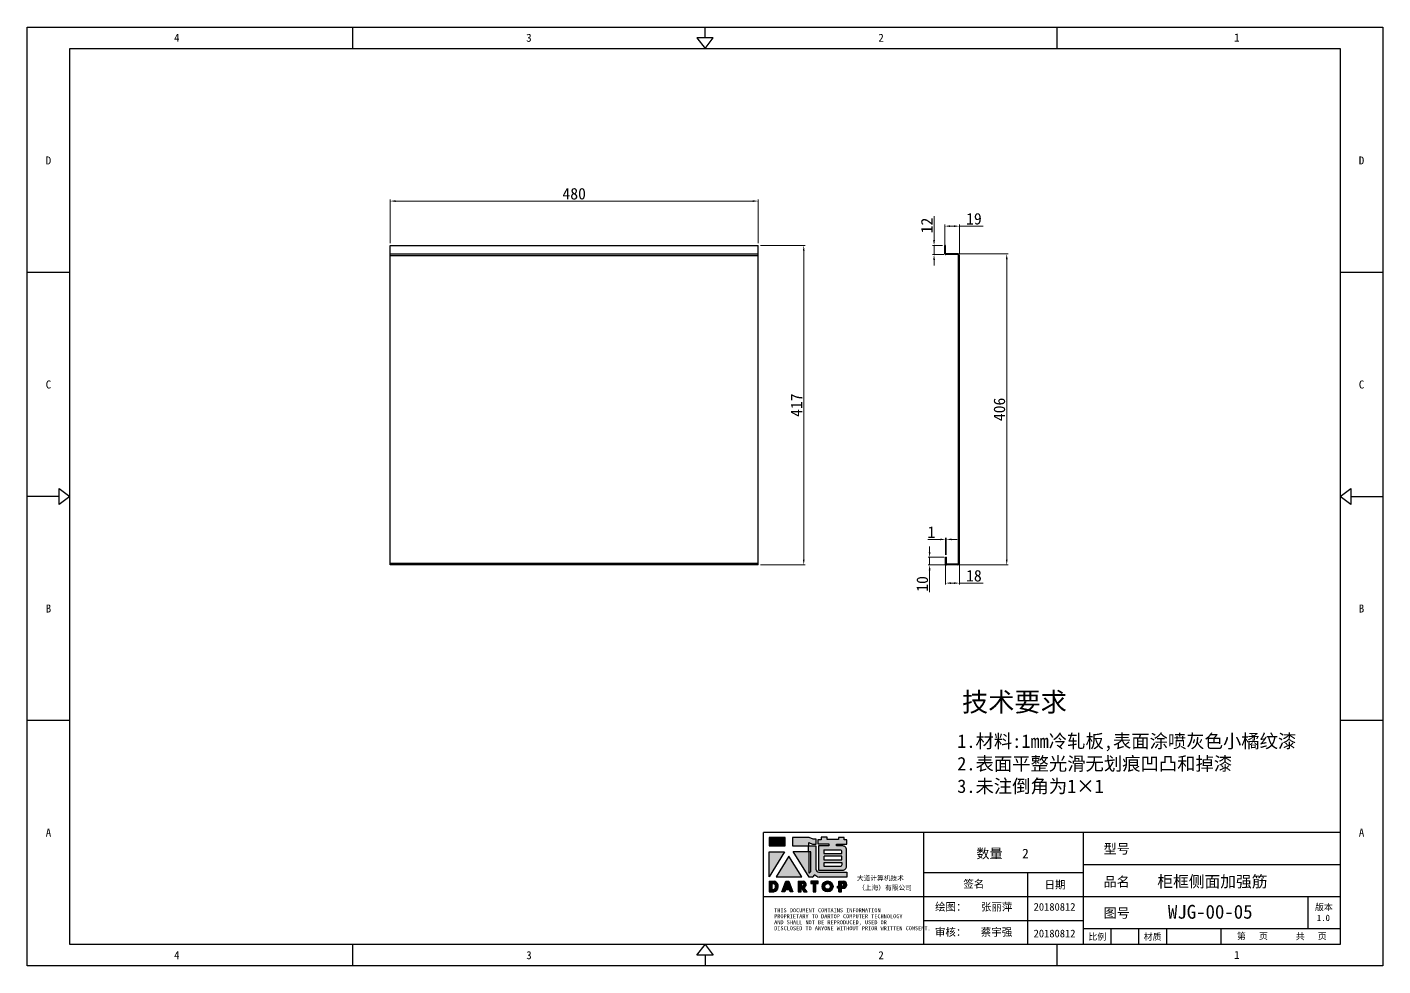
# Model space of a CAD drawing. Header units: millimetres. Extents: x 13106 to 40242, y 18888 to 28426.
# Drawn here: x 35149 to 36918, y 25341 to 26567 of the extents above; entities that cross this region are included whole.
import ezdxf
from ezdxf.enums import TextEntityAlignment as Align

# ---------------------------------------------------------------- set-up
doc = ezdxf.new("R2010")
doc.units = ezdxf.units.MM
doc.header["$PDSIZE"] = -1
doc.layers.add('4', color=7, linetype='Continuous')
doc.layers.add('print', color=30, linetype='Continuous')
doc.layers.add('dim', color=2, linetype='Continuous', lineweight=9)
doc.styles.add('Dartop', font='')
doc.styles.add('hzHT', font='simhei.ttf')
doc.styles.get('Dartop').set_extended_font_data('FangSong_GB2312')
doc.dimstyles.new('3', dxfattribs={"dimtxt": 15, "dimasz": 7, "dimexe": 2, "dimexo": 3, "dimgap": 2, "dimtad": 1, "dimzin": 9, "dimdsep": 46, "dimtxsty": 'Standard', "dimcen": 1, "dimadec": 1, "dimazin": 2, "dimtfac": 0.5, "dimtmove": 0, "dimatfit": 3, "dimfxl": 0, "dimtolj": 1, "dimlwd": 9, "dimlwe": 9, "dimarcsym": 0})

# ---------------------------------------------------------------- blocks, each defined once
blk = doc.blocks.new('*D203')
at = {"layer": 'Defpoints', "color": 0, "lineweight": 9, "transparency": 16777216}
for p in [(36102.9, 26339.5), (35622.9, 26281.6), (36102.9, 26281.6)]:
    blk.add_point(p, dxfattribs=at)
at = {"layer": 'dim', "color": 0, "lineweight": 9, "transparency": 16777216}
for p, q in [((35622.9, 26284.6), (35622.9, 26341.5)), ((35629.9, 26339.5), (36095.9, 26339.5)), ((36102.9, 26284.6), (36102.9, 26341.5))]:
    blk.add_line(p, q, dxfattribs=at)
for points in [[(35629.9, 26340.7), (35629.9, 26338.3), (35622.9, 26339.5)], [(36095.9, 26340.7), (36095.9, 26338.3), (36102.9, 26339.5)]]:
    blk.add_solid(points, dxfattribs=at)
at = {"layer": 'dim', "color": 0, "lineweight": 9, "transparency": 16777216, "insert": (35862.9, 26349), "char_height": 15, "attachment_point": 5}
blk.add_mtext('\\A1;480', dxfattribs=at)
blk = doc.blocks.new('*D204')
at = {"layer": 'Defpoints', "color": 0, "lineweight": 9, "transparency": 16777216}
for p in [(36332.5, 26281.6), (36346.5, 26281.6), (36348.2, 26269.6)]:
    blk.add_point(p, dxfattribs=at)
at = {"layer": 'dim', "color": 0, "lineweight": 9, "transparency": 16777216}
for p, q in [((36332.5, 26288.6), (36332.5, 26319.6)), ((36343.5, 26281.6), (36330.5, 26281.6)), ((36332.5, 26269.6), (36332.5, 26281.6)), ((36345.2, 26269.6), (36330.5, 26269.6)), ((36332.5, 26262.6), (36332.5, 26255.6))]:
    blk.add_line(p, q, dxfattribs=at)
for points in [[(36331.3, 26288.6), (36333.7, 26288.6), (36332.5, 26281.6)], [(36331.3, 26262.6), (36333.7, 26262.6), (36332.5, 26269.6)]]:
    blk.add_solid(points, dxfattribs=at)
at = {"layer": 'dim', "color": 0, "lineweight": 9, "transparency": 16777216, "insert": (36323, 26307.6), "char_height": 15, "attachment_point": 5, "rotation": 90}
blk.add_mtext('\\A1;12', dxfattribs=at)
blk = doc.blocks.new('*D205')
at = {"layer": 'Defpoints', "color": 0, "lineweight": 9, "transparency": 16777216}
for p in [(36365.5, 26306.8), (36346.5, 26275.9), (36365.5, 26268.6)]:
    blk.add_point(p, dxfattribs=at)
at = {"layer": 'dim', "color": 0, "lineweight": 9, "transparency": 16777216}
for p, q in [((36346.5, 26278.9), (36346.5, 26308.8)), ((36353.5, 26306.8), (36358.5, 26306.8)), ((36365.5, 26271.6), (36365.5, 26308.8)), ((36365.5, 26306.8), (36396.5, 26306.8))]:
    blk.add_line(p, q, dxfattribs=at)
for points in [[(36353.5, 26307.9), (36353.5, 26305.6), (36346.5, 26306.8)], [(36358.5, 26307.9), (36358.5, 26305.6), (36365.5, 26306.8)]]:
    blk.add_solid(points, dxfattribs=at)
at = {"layer": 'dim', "color": 0, "lineweight": 9, "transparency": 16777216, "insert": (36384.5, 26316.3), "char_height": 15, "attachment_point": 5}
blk.add_mtext('\\A1;19', dxfattribs=at)
blk = doc.blocks.new('*D206')
at = {"layer": 'Defpoints', "color": 0, "lineweight": 9, "transparency": 16777216}
for p in [(36355.5, 26270.6), (36357.2, 25864.6), (36427.3, 25864.6)]:
    blk.add_point(p, dxfattribs=at)
at = {"layer": 'dim', "color": 0, "lineweight": 9, "transparency": 16777216}
for p, q in [((36358.5, 26270.6), (36429.3, 26270.6)), ((36427.3, 26263.6), (36427.3, 25871.6)), ((36360.2, 25864.6), (36429.3, 25864.6))]:
    blk.add_line(p, q, dxfattribs=at)
for points in [[(36426.2, 26263.6), (36428.5, 26263.6), (36427.3, 26270.6)], [(36426.2, 25871.6), (36428.5, 25871.6), (36427.3, 25864.6)]]:
    blk.add_solid(points, dxfattribs=at)
at = {"layer": 'dim', "color": 0, "lineweight": 9, "transparency": 16777216, "insert": (36417.8, 26067.6), "char_height": 15, "attachment_point": 5, "rotation": 90}
blk.add_mtext('\\A1;406', dxfattribs=at)
blk = doc.blocks.new('*D207')
at = {"layer": 'Defpoints', "color": 0, "lineweight": 9, "transparency": 16777216}
for p in [(36347.5, 25870.1), (36365.5, 25870.1), (36365.5, 25840.9)]:
    blk.add_point(p, dxfattribs=at)
at = {"layer": 'dim', "color": 0, "lineweight": 9, "transparency": 16777216}
for p, q in [((36347.5, 25867.1), (36347.5, 25838.9)), ((36365.5, 25867.1), (36365.5, 25838.9)), ((36354.5, 25840.9), (36358.5, 25840.9)), ((36365.5, 25840.9), (36396.5, 25840.9))]:
    blk.add_line(p, q, dxfattribs=at)
for points in [[(36354.5, 25842), (36354.5, 25839.7), (36347.5, 25840.9)], [(36358.5, 25842), (36358.5, 25839.7), (36365.5, 25840.9)]]:
    blk.add_solid(points, dxfattribs=at)
at = {"layer": 'dim', "color": 0, "lineweight": 9, "transparency": 16777216, "insert": (36384.5, 25850.4), "char_height": 15, "attachment_point": 5}
blk.add_mtext('\\A1;18', dxfattribs=at)
blk = doc.blocks.new('*D208')
at = {"layer": 'Defpoints', "color": 0, "lineweight": 9, "transparency": 16777216}
for p in [(36326.7, 25864.6), (36348.5, 25874.6), (36351.7, 25864.6)]:
    blk.add_point(p, dxfattribs=at)
at = {"layer": 'dim', "color": 0, "lineweight": 9, "transparency": 16777216}
for p, q in [((36326.7, 25881.6), (36326.7, 25888.6)), ((36345.5, 25874.6), (36324.7, 25874.6)), ((36348.7, 25864.6), (36324.7, 25864.6)), ((36326.7, 25874.6), (36326.7, 25864.6)), ((36326.7, 25857.6), (36326.7, 25829.1))]:
    blk.add_line(p, q, dxfattribs=at)
for points in [[(36325.5, 25881.6), (36327.9, 25881.6), (36326.7, 25874.6)], [(36325.5, 25857.6), (36327.9, 25857.6), (36326.7, 25864.6)]]:
    blk.add_solid(points, dxfattribs=at)
at = {"layer": 'dim', "color": 0, "lineweight": 9, "transparency": 16777216, "insert": (36317.2, 25839.8), "char_height": 15, "attachment_point": 5, "rotation": 90}
blk.add_mtext('\\A1;10', dxfattribs=at)
blk = doc.blocks.new('*D209')
at = {"layer": 'Defpoints', "color": 0, "lineweight": 9, "transparency": 16777216}
for p in [(36102.9, 26281.6), (36162.5, 26281.6), (36102.9, 25864.6)]:
    blk.add_point(p, dxfattribs=at)
at = {"layer": 'dim', "color": 0, "lineweight": 9, "transparency": 16777216}
for p, q in [((36105.9, 26281.6), (36164.5, 26281.6)), ((36162.5, 25871.6), (36162.5, 26274.6)), ((36105.9, 25864.6), (36164.5, 25864.6))]:
    blk.add_line(p, q, dxfattribs=at)
for points in [[(36161.3, 26274.6), (36163.6, 26274.6), (36162.5, 26281.6)], [(36161.3, 25871.6), (36163.6, 25871.6), (36162.5, 25864.6)]]:
    blk.add_solid(points, dxfattribs=at)
at = {"layer": 'dim', "color": 0, "lineweight": 9, "transparency": 16777216, "insert": (36153, 26073.1), "char_height": 15, "attachment_point": 5, "rotation": 90}
blk.add_mtext('\\A1;417', dxfattribs=at)
blk = doc.blocks.new('dadao')
for p, q in [((48, 19.2), (44.9, 10.4)), ((44.9, 10.4), (51.2, 10.4)), ((51.2, 10.4), (48, 19.2))]:
    blk.add_line(p, q)
for points in [[(41.8, 121.6), (41.8, 143.7), (-0.4, 143.7), (-0.4, 121.6), (41.8, 121.6)], [(104.8, 122), (104.8, 130.3), (114.1, 126.3), (124.2, 126.3), (124.2, 139.6), (115.9, 139.6), (105.1, 143.9), (61.5, 143.9)], [(61.7, 144), (61.7, 121.3), (103.9, 121.3)], [(113.4, 38.7), (105.1, 38.7), (63, 106.5), (103.9, 106.5), (103.9, 120.9), (103.9, 121.3)], [(109.7, 53.6), (109.7, 106.2), (104.3, 106.2), (104.3, 50.4), (106.6, 50.4)], [(144.6, 94.4), (144.6, 84.8), (192, 84.8), (192, 94.1), (144.9, 94.1)], [(120.2, 45), (119.5, 45), (119.5, 44.6)], [(0, 28), (0, 0), (11.8, 0)], [(0.1, 28), (14, 28)], [(7.1, 21.8), (7.1, 6.1), (12, 6.1)], [(7.1, 21.8), (11.4, 21.8)], [(76.8, 28.2), (76.8, 0), (84.1, 0), (84.1, 11.1), (91.6, -0.1), (100.3, -0.1), (91.7, 11.1)], [(76.8, 28.2), (90.6, 28.2)], [(84, 22.7), (84, 15.3), (87.2, 15.3)], [(84, 22.7), (87.3, 22.7)], [(183.7, 0), (183.7, 9.6), (180.6, 9.6), (180.6, 14.9), (183.8, 14.9), (183.8, 28.1), (196.1, 28.1), (196.5, 28.1)], [(183.7, 0), (190.9, 0), (190.9, 9.6), (198.8, 9.6)], [(194.9, 22.3), (190.8, 22.3), (190.8, 15), (194.4, 15)]]:
    blk.add_lwpolyline(points)
blk.add_lwpolyline([(137.1, 144.2), (137.1, 137.9), (128.3, 137.9), (128.3, 126.5), (157.3, 126.5), (157.3, 121.5), (130.3, 121.5), (130.3, 57.5), (194.4, 57.5, 0.414214), (204.4, 67.5), (204.4, 111.3, 0.414214), (194.4, 121.3), (177.5, 121.3), (177.5, 126.3), (204.7, 126.3), (204.7, 137.7), (198.2, 137.7), (198.2, 143.9), (183.3, 143.9), (183.3, 138), (153, 138), (153, 144.2), (137.1, 144.2)], format="xyb", close=True)
for points in [[(104.8, 122), (123.4, 122), (123.4, 60, 0.414214), (131.4, 52), (204.8, 52), (204.8, 39.1), (131.7, 39.1)], [(144.3, 110.8), (144.3, 101.8), (192.3, 101.8), (192.3, 105.5, 0.414214), (187.3, 110.5), (144.3, 110.5)], [(144.6, 77), (144.6, 67.5), (187.6, 67.5, 0.414214), (192.6, 72.5), (192.6, 76.4), (144.6, 76.4)]]:
    blk.add_lwpolyline(points, format="xyb")
for points in [[(-0.3, 106.2), (40.4, 106.2), (-0.3, 39.7), (-0.3, 106.2)], [(51.7, 94.1), (18.4, 39.3), (86.2, 39.3)], [(43.8, 28.2), (51.8, 28.2), (62.6, -0.1), (55, -0.1), (53.2, 5), (42.9, 5), (41.1, 0), (33.6, 0)], [(110, 28.1), (110, 21.9), (116, 21.9), (116, -0.1), (123.2, -0.1), (123.2, 22), (129.2, 22), (129.2, 28.1), (110, 28.1)]]:
    blk.add_lwpolyline(points, close=True)
for radius in [14.5, 7.44]:
    blk.add_circle((154.2, 14.2), radius)
for centre, radius, start, end in [((99.2, 60.7), 12.6, 305.6399, 325.969), ((111.6, 46.7), 8.19, 282.9811, 347.6627), ((136, 61.7), 22.9, 226.7358, 259.3209), ((8.5, 13.9), 8.49, 294.2143, 69.7177), ((9.6, 14.2), 14.4, 278.6604, 72.3203), ((86.4, 19), 3.8, 282.527, 76.7196), ((88.6, 19.4), 8.95, 290.6073, 77.2124), ((193.7, 18.7), 3.8, 280.9891, 72.5513), ((195.7, 18.6), 9.51, 288.8959, 85.2442)]:
    blk.add_arc(centre, radius, start, end)
blk = doc.blocks.new('*D286')
at = {"layer": 'Defpoints', "color": 0, "lineweight": 9, "transparency": 16777216}
for p in [(36347.5, 25897.9), (36347.5, 25874.6), (36348.5, 25874.6)]:
    blk.add_point(p, dxfattribs=at)
at = {"layer": 'dim', "color": 0, "lineweight": 9, "transparency": 16777216}
for p, q in [((36347.5, 25877.6), (36347.5, 25899.9)), ((36348.5, 25877.6), (36348.5, 25899.9)), ((36340.5, 25897.9), (36324.5, 25897.9)), ((36348.5, 25897.9), (36347.5, 25897.9)), ((36355.5, 25897.9), (36362.5, 25897.9))]:
    blk.add_line(p, q, dxfattribs=at)
for points in [[(36340.5, 25899.1), (36340.5, 25896.8), (36347.5, 25897.9)], [(36355.5, 25899.1), (36355.5, 25896.8), (36348.5, 25897.9)]]:
    blk.add_solid(points, dxfattribs=at)
at = {"layer": 'dim', "color": 0, "lineweight": 9, "transparency": 16777216, "insert": (36329, 25907.4), "char_height": 15, "attachment_point": 5}
blk.add_mtext('\\A1;1', dxfattribs=at)

msp = doc.modelspace()

# ---------------------------------------------------------------- hatches: boundary and pattern name
for points in [[(36138.057, 25508.866), (36117.228, 25508.866), (36117.228, 25497.983), (36138.057, 25497.983)], [(36137.386, 25490.369), (36117.284, 25490.369), (36117.284, 25457.547)], [(36142.959, 25484.413), (36126.526, 25457.328), (36159.988, 25457.328)], [(36181.235, 25451.786), (36171.725, 25451.786), (36171.725, 25448.769), (36174.692, 25448.769), (36174.692, 25437.897), (36178.245, 25437.897), (36178.245, 25448.776), (36181.235, 25448.776)]]:
    msp.add_hatch(color=0).paths.add_polyline_path(points)
h = msp.add_hatch(color=0)
h.paths.add_polyline_path([(36169.184, 25502.252), (36173.781, 25500.266), (36178.751, 25500.266), (36178.751, 25506.844), (36174.651, 25506.844), (36169.309, 25508.954), (36147.899, 25508.954), (36147.899, 25497.829), (36168.73, 25497.829), (36168.73, 25497.604), (36168.73, 25490.494), (36148.53, 25490.494), (36169.307, 25457.056), (36173.422, 25457.056, 0.27937482), (36176.425, 25459.977), (36176.425, 25460.131), (36176.788, 25460.131, 0.14314537), (36182.452, 25457.248), (36218.556, 25457.248), (36218.556, 25463.59), (36182.298, 25463.59, -0.41421356), (36178.349, 25467.539), (36178.349, 25498.181), (36169.184, 25498.181)])
h.paths.add_polyline_path([(36168.94, 25490.352), (36171.587, 25490.351), (36171.587, 25464.399, -0.08893574), (36170.053, 25462.821), (36168.931, 25462.821)], flags=16)
h = msp.add_hatch(color=0)
h.paths.add_polyline_path([(36218.494, 25505.923), (36215.282, 25505.923), (36215.282, 25508.979), (36207.939, 25508.979), (36207.939, 25506.076), (36192.949, 25506.076), (36192.949, 25509.132), (36185.098, 25509.132), (36185.098, 25506.019), (36180.76, 25506.019), (36180.76, 25500.386), (36195.076, 25500.386), (36195.076, 25497.894), (36181.736, 25497.894), (36181.736, 25466.348), (36213.404, 25466.348, 0.41421356), (36218.341, 25471.285), (36218.341, 25492.888, 0.41421356), (36213.404, 25497.825), (36205.033, 25497.825), (36205.033, 25500.269), (36218.494, 25500.269)])
h.paths.add_polyline_path([(36209.907, 25492.477, -0.41421356), (36212.375, 25490.008), (36212.375, 25488.198), (36188.666, 25488.198), (36188.666, 25492.477)], flags=16)
h.paths.add_polyline_path([(36212.222, 25484.378), (36212.222, 25479.794), (36188.819, 25479.794), (36188.819, 25484.378)], flags=16)
h.paths.add_polyline_path([(36212.528, 25475.669), (36212.528, 25473.706, -0.41421356), (36210.06, 25471.238), (36188.819, 25471.238), (36188.819, 25475.669)], flags=16)
h = msp.add_hatch(color=0)
h.paths.add_polyline_path([(36124.328, 25451.737), (36117.431, 25451.737), (36117.431, 25437.938), (36123.24, 25437.938, 0.79301591)])
h.paths.add_polyline_path([(36123.342, 25440.96), (36120.931, 25440.96), (36120.931, 25448.715), (36123.076, 25448.715, -0.67136089)], flags=16)
h = msp.add_hatch(color=0)
h.paths.add_polyline_path([(36143.011, 25451.85), (36139.075, 25451.85), (36134.013, 25437.924), (36137.742, 25437.924), (36138.619, 25440.392), (36143.67, 25440.392), (36144.566, 25437.894), (36148.324, 25437.894)])
h.paths.add_polyline_path([(36142.704, 25443.052), (36139.575, 25443.052), (36141.111, 25447.428)], flags=16)
h = msp.add_hatch(color=0)
h.paths.add_polyline_path([(36162.142, 25451.84), (36155.359, 25451.84), (36155.359, 25437.916), (36158.943, 25437.916), (36158.943, 25443.436), (36162.628, 25437.866), (36166.959, 25437.866), (36162.719, 25443.401, 0.74405494)])
h.paths.add_polyline_path([(36158.911, 25445.497), (36158.911, 25449.154), (36160.513, 25449.154, -0.79680897), (36160.489, 25445.497)], flags=16)
h = msp.add_hatch(color=0)
h.paths.add_polyline_path([(36186.405, 25444.928, 1), (36200.703, 25444.928, 1)])
h.paths.add_polyline_path([(36197.227, 25444.928, -1), (36189.881, 25444.928, -1)], flags=16)
h = msp.add_hatch(color=0)
h.paths.add_polyline_path([(36214.417, 25451.807), (36214.212, 25451.807), (36208.165, 25451.807), (36208.165, 25445.309), (36206.561, 25445.309), (36206.561, 25442.671), (36208.139, 25442.671), (36208.139, 25437.94), (36211.669, 25437.94), (36211.669, 25442.69), (36215.548, 25442.69, 0.81230381)])
h.paths.add_polyline_path([(36211.617, 25445.327), (36211.617, 25448.962), (36213.626, 25448.962, -0.77821343), (36213.421, 25445.327)], flags=16)

# ---------------------------------------------------------------- linework, layer by layer
at = {"color": 0}
for p, q in [((35574.128, 26538.714), (35574.128, 26566.561)), ((36033.606, 26552.637), (36033.606, 26566.561)), ((36493.083, 26538.714), (36493.083, 26566.561)), ((35204.75, 25369.135), (35204.75, 26538.714)), ((35204.75, 26538.714), (36862.461, 26538.714)), ((36862.461, 26538.714), (36862.461, 25369.135)), ((35204.75, 26246.319), (35149.056, 26246.319)), ((36918.155, 26246.319), (36862.461, 26246.319)), ((35190.827, 25953.925), (35149.056, 25953.925)), ((36876.384, 25953.925), (36918.155, 25953.925)), ((35204.75, 25661.53), (35149.056, 25661.53)), ((36918.155, 25661.53), (36862.461, 25661.53)), ((36862.461, 25515.333), (36109.744, 25515.333)), ((36109.744, 25369.135), (36109.744, 25515.333)), ((36318.597, 25515.333), (36318.597, 25369.135)), ((36527.451, 25369.135), (36527.451, 25515.333)), ((36318.597, 25463.119), (36527.451, 25463.119)), ((36454.352, 25463.119), (36454.352, 25369.135)), ((36527.451, 25473.562), (36862.461, 25473.562)), ((36109.744, 25431.791), (36318.597, 25431.791)), ((36318.597, 25431.791), (36862.461, 25431.791)), ((36820.69, 25390.021), (36820.69, 25431.791)), ((36318.597, 25400.463), (36527.451, 25400.463)), ((36527.451, 25390.021), (36862.461, 25390.021)), ((36563.55, 25369.135), (36563.55, 25390.021)), ((36599.65, 25369.135), (36599.65, 25390.021)), ((36636.046, 25369.135), (36636.046, 25390.021)), ((36706.971, 25369.135), (36706.971, 25390.021)), ((36862.461, 25369.135), (35204.75, 25369.135)), ((35574.128, 25341.288), (35574.128, 25369.135)), ((36493.083, 25341.288), (36493.083, 25369.135)), ((36033.606, 25355.212), (36033.606, 25341.288))]:
    msp.add_line(p, q, dxfattribs=at)
at = {"color": 3, "linetype": 'Continuous'}
for p, q in [((35622.866, 26270.588), (35622.866, 26281.572)), ((35622.866, 26281.572), (36102.866, 26281.572)), ((36102.866, 26270.588), (36102.866, 26281.572)), ((36347.53, 26270.588), (36347.53, 26281.572)), ((35622.866, 26270.588), (36102.866, 26270.588)), ((35622.866, 25864.572), (35622.866, 26270.572)), ((35622.866, 26270.572), (36102.866, 26270.572)), ((35622.866, 26268.572), (36102.866, 26268.572)), ((36102.866, 25864.572), (36102.866, 26270.572)), ((36363.53, 26270.572), (36347.546, 26270.572)), ((36365.53, 25866.572), (36365.53, 26268.572)), ((36102.866, 25866.572), (35622.866, 25866.572)), ((36102.866, 25864.572), (35622.866, 25864.572)), ((36347.53, 25865.597), (36347.53, 25874.572)), ((36363.53, 25864.572), (36348.555, 25864.572))]:
    msp.add_line(p, q, dxfattribs=at)
at = {"color": 7, "linetype": 'Continuous'}
for p, q in [((36346.53, 26270.588), (36346.53, 26281.572)), ((36347.53, 26281.572), (36346.53, 26281.572)), ((36347.53, 26270.588), (36346.53, 26270.588)), ((36347.546, 26270.572), (36347.546, 26269.572)), ((36363.53, 26269.572), (36347.546, 26269.572)), ((36363.53, 26270.572), (36363.53, 26269.572)), ((36364.53, 25866.572), (36364.53, 26268.572)), ((36365.53, 26268.572), (36364.53, 26268.572)), ((36347.53, 25874.572), (36348.53, 25874.572)), ((36347.53, 25865.597), (36348.53, 25865.597)), ((36348.53, 25865.597), (36348.53, 25874.572)), ((36363.53, 25865.572), (36348.555, 25865.572)), ((36348.555, 25864.572), (36348.555, 25865.572)), ((36363.53, 25864.572), (36363.53, 25865.572)), ((36365.53, 25866.572), (36364.53, 25866.572))]:
    msp.add_line(p, q, dxfattribs=at)
at = {"color": 0}
for points in [[(36033.606, 26538.714), (36044.048, 26552.637), (36023.163, 26552.637), (36033.606, 26538.714)], [(35204.75, 25953.925), (35190.827, 25943.482), (35190.827, 25964.367), (35204.75, 25953.925)], [(36862.461, 25953.925), (36876.384, 25964.367), (36876.384, 25943.482), (36862.461, 25953.925)], [(36033.606, 25369.135), (36044.048, 25355.212), (36023.163, 25355.212), (36033.606, 25369.135)]]:
    msp.add_lwpolyline(points, close=True, dxfattribs=at)
at = {"color": 7, "linetype": 'Continuous'}
for centre, radius, start, end in [((36347.546, 26270.588), 1.016, 180, 270), ((36363.53, 26268.572), 1, 0, 90), ((36348.555, 25865.597), 0.025, 180, 270), ((36363.53, 25866.572), 1, 270, 0)]:
    msp.add_arc(centre, radius, start, end, dxfattribs=at)
at = {"color": 3, "linetype": 'Continuous'}
for centre, radius, start, end in [((36347.546, 26270.588), 0.0159, 180, 270), ((36363.53, 26268.572), 2, 0, 90), ((36348.555, 25865.597), 1.025, 180, 270), ((36363.53, 25866.572), 2, 270, 0)]:
    msp.add_arc(centre, radius, start, end, dxfattribs=at)
at = {"layer": 'print'}
msp.add_lwpolyline([(35149.056, 26566.561), (36918.155, 26566.561), (36918.155, 25341.288), (35149.056, 25341.288)], close=True, dxfattribs=at)

# ---------------------------------------------------------------- block references
at = {"color": 0, "xscale": 0.4936531771232358, "yscale": 0.4936531771608504, "zscale": 0.4936531771654331}
msp.add_blockref('dadao', (36117.431, 25437.938), dxfattribs=at)

# ---------------------------------------------------------------- texts
at = {"color": 0}
for s, height, style, p in [('4', 10.443, 'Dartop', (35344.39, 26552.637)), ('3', 10.443, 'Dartop', (35803.867, 26552.637)), ('2', 10.443, 'Dartop', (36263.344, 26552.637)), ('1', 10.443, 'Dartop', (36727.581, 26552.969)), ('D', 10.443, 'Dartop', (35176.903, 26392.516)), ('D', 10.443, 'Dartop', (36890.308, 26392.516)), ('C', 10.443, 'Dartop', (35176.903, 26100.122)), ('C', 10.443, 'Dartop', (36890.308, 26100.122)), ('B', 10.443, 'Dartop', (35176.903, 25807.727)), ('B', 10.443, 'Dartop', (36890.308, 25807.727)), ('A', 10.443, 'Dartop', (35176.903, 25515.333)), ('A', 10.443, 'Dartop', (36890.308, 25515.333)), ('数量   2', 12.5312, 'hzHT', (36421.901, 25487.948)), ('型号', 12.5312, 'hzHT', (36570.794, 25494.083)), ('品名', 12.5312, 'hzHT', (36570.794, 25451.196)), ('柜框侧面加强筋', 15.0374, 'hzHT', (36695.721, 25451.432)), ('签名', 10.025, 'hzHT', (36384.374, 25448.135)), ('日期', 10.025, 'hzHT', (36490.378, 25447.107)), ('版本', 8.3541, 'hzHT', (36841.173, 25417.93)), ('图号', 12.5312, 'hzHT', (36570.794, 25410.362)), ('WJG-00-05', 18.0449, 'hzHT', (36692.881, 25411.904)), ('1.0', 8.3541, 'hzHT', (36840.545, 25403.976)), ('比例', 8.3541, 'hzHT', (36545.586, 25379.361)), ('材质', 8.3541, 'hzHT', (36617.657, 25379.361)), ('第   页', 8.3541, 'hzHT', (36747.942, 25380.227)), ('共   页', 8.3541, 'hzHT', (36824.681, 25379.923)), ('4', 10.443, 'Dartop', (35344.39, 25355.212)), ('3', 10.443, 'Dartop', (35803.867, 25355.212)), ('2', 10.443, 'Dartop', (36263.344, 25355.212)), ('1', 10.443, 'Dartop', (36727.581, 25355.543))]:
    msp.add_text(s, height=height, dxfattribs=dict(at, style=style)).set_placement(p, align=Align.MIDDLE_CENTER)
at = {"color": 0, "style": 'hzHT'}
msp.add_text('技术要求', height=25.0624, dxfattribs=at).set_placement((36437.315, 25698.288), align=Align.TOP_CENTER)
for s, height, p in [('1.材料:1mm冷轧板,表面涂喷灰色小橘纹漆 ', 17.54367, (36362.711, 25643.402)), ('2.表面平整光滑无划痕凹凸和掉漆', 17.54367, (36362.711, 25614.002)), ('3.未注倒角为1×1', 17.5437, (36362.711, 25584.602))]:
    msp.add_text(s, height=height, dxfattribs=at).set_placement(p, align=Align.TOP_LEFT)
for s, height, p in [('绘图：', 10.025, (36333.766, 25413.329)), ('张丽萍', 10.025, (36393.614, 25413.329)), ('20180812', 10.025, (36462.44, 25413.329)), ('THIS DOCUMENT CONTAINS INFORMATION', 5.22133, (36123.841, 25411.272)), ('PROPRIETARY TO DARTOP COMPUTER TECHNOLOGY', 5.22133, (36123.841, 25403.44)), ('AND SHALL NOT BE REPRODUCED, USED OR', 5.22133, (36123.841, 25395.608)), ('DISCLOSED TO ANYONE WITHOUT PRIOR WRITTEN CONSENT.', 5.22133, (36123.841, 25387.776)), ('审核：', 10.025, (36333.641, 25380.432)), ('蔡宇强', 10.025, (36393.49, 25380.432)), ('20180812', 10.025, (36462.44, 25378.597))]:
    msp.add_text(s, height=height, dxfattribs=at).set_placement(p)
at = {"layer": '4', "color": 0, "style": 'hzHT'}
for s, p in [('大道计算机技术', (36231.832, 25452.744)), ('（上海）有限公司', (36233.409, 25440.256))]:
    msp.add_text(s, height=6.2656, dxfattribs=at).set_placement(p)

# ---------------------------------------------------------------- dimensions: what is measured, and where the dimension line sits
at = {"layer": 'dim', "lineweight": 9}
for base, p1, p2, picture, middle in [((36102.866, 26339.513), (35622.866, 26281.572), (36102.866, 26281.572), '*D203', (35862.866, 26349.013)), ((36365.53, 26306.755), (36346.53, 26275.871), (36365.53, 26268.572), '*D205', (36384.53, 26316.255)), ((36347.53, 25897.934), (36348.53, 25874.572), (36347.53, 25874.572), '*D286', (36329.03, 25907.434)), ((36365.53, 25840.869), (36347.53, 25870.084), (36365.53, 25870.084), '*D207', (36384.53, 25850.369))]:
    dim = msp.add_linear_dim(base=base, p1=p1, p2=p2, dimstyle='3', dxfattribs=at)
    dim.commit()
    dim.dimension.update_dxf_attribs({"geometry": picture, "text_midpoint": middle})
for base, p1, p2, picture, middle in [((36332.49, 26281.572), (36348.168, 26269.572), (36346.53, 26281.572), '*D204', (36322.99, 26307.572)), ((36162.478, 26281.572), (36102.866, 25864.572), (36102.866, 26281.572), '*D209', (36152.978, 26073.072)), ((36427.318, 25864.572), (36355.538, 26270.572), (36357.248, 25864.572), '*D206', (36417.818, 26067.572)), ((36326.688, 25864.572), (36348.53, 25874.572), (36351.744, 25864.572), '*D208', (36317.188, 25839.822))]:
    dim = msp.add_linear_dim(base=base, p1=p1, p2=p2, angle=90, dimstyle='3', dxfattribs=at)
    dim.commit()
    dim.dimension.update_dxf_attribs({"geometry": picture, "text_midpoint": middle})

doc.saveas('drawing.dxf')
